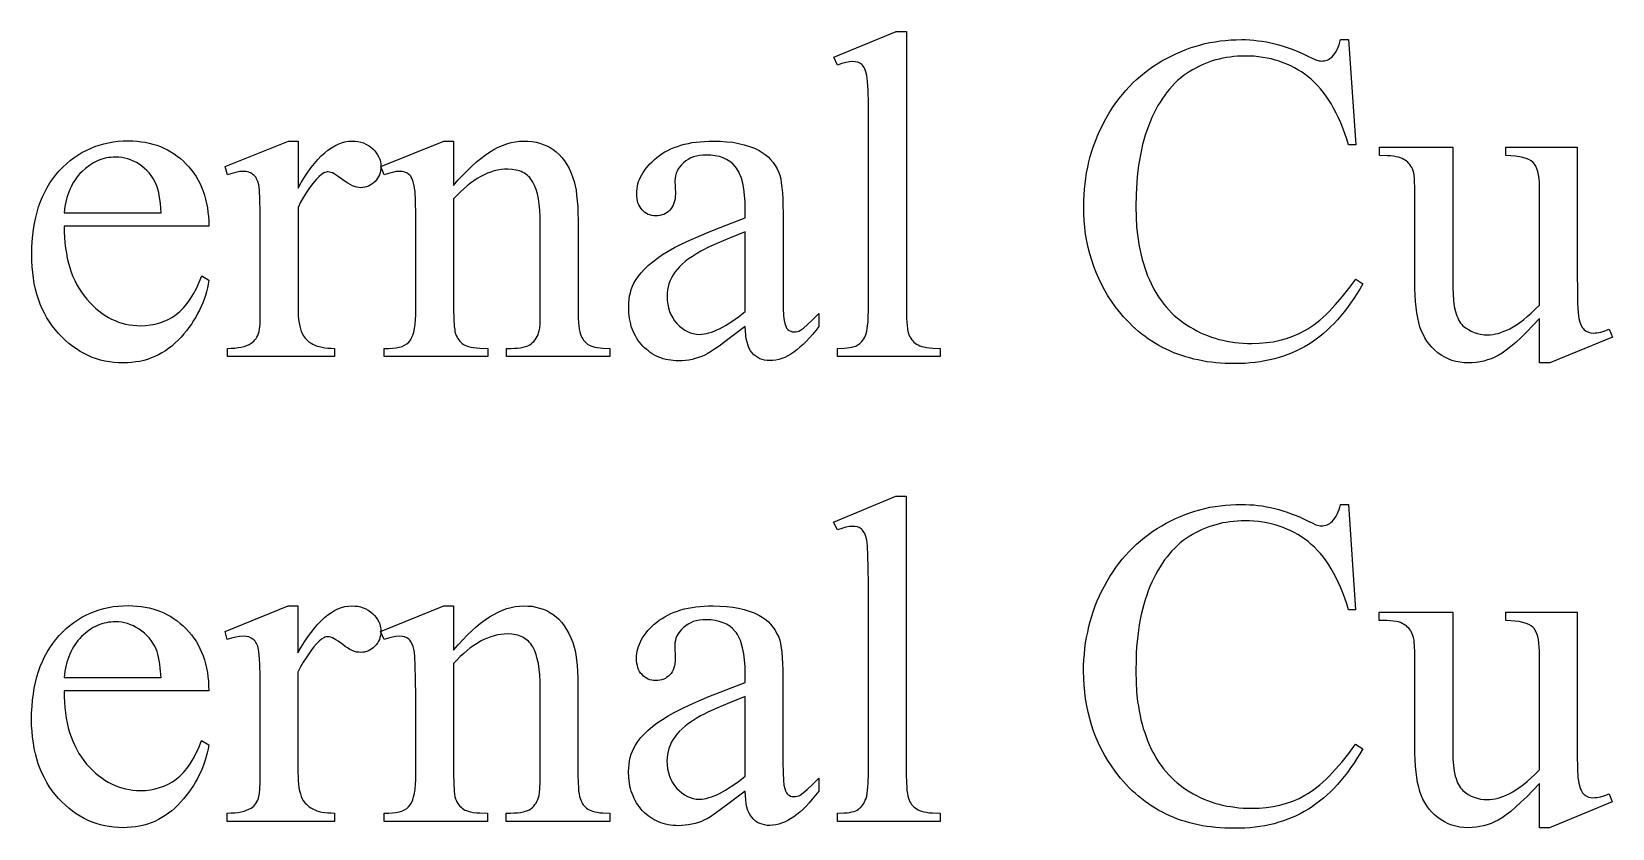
# Model space of a CAD drawing. Extents: x 9 to 960, y -397 to 558.
# Drawn here: x 447.6 to 549.6, y -301.3 to -249.9 of the extents above; entities that cross this region are included whole.
import ezdxf

# ---------------------------------------------------------------- set-up
doc = ezdxf.new("R2010")
doc.units = 0
doc.header["$MEASUREMENT"] = 0
doc.layers.add('EXT', color=1, linetype='CONTINUOUS')
doc.layers.add('INT', color=5, linetype='CONTINUOUS')

msp = doc.modelspace()

# ---------------------------------------------------------------- linework, layer by layer
at = {"layer": 'EXT'}
for points in [[(504.06, -279.85), (504.06, -297.77), (504.07, -298.36), (504.09, -298.61), (504.11, -298.83), (504.14, -299.03), (504.17, -299.2), (504.2, -299.34), (504.25, -299.46), (504.3, -299.56), (504.35, -299.65), (504.41, -299.74), (504.48, -299.82), (504.56, -299.89), (504.64, -299.96), (504.72, -300.03), (504.82, -300.08), (504.92, -300.13), (505.05, -300.18), (505.2, -300.21), (505.37, -300.24), (505.55, -300.27), (505.76, -300.28), (506.25, -300.3), (506.25, -300.83), (499.62, -300.83), (499.62, -300.3), (500.05, -300.28), (500.24, -300.27), (500.41, -300.25), (500.55, -300.22), (500.69, -300.19), (500.8, -300.15), (500.89, -300.1), (500.97, -300.05), (501.05, -299.99), (501.13, -299.93), (501.19, -299.85), (501.26, -299.77), (501.32, -299.68), (501.37, -299.58), (501.42, -299.47), (501.47, -299.35), (501.51, -299.2), (501.54, -299.02), (501.57, -298.83), (501.59, -298.6), (501.6, -298.35), (501.62, -297.77), (501.62, -285.5), (501.61, -284.47), (501.59, -283.66), (501.56, -283.07), (501.54, -282.85), (501.51, -282.69), (501.45, -282.45), (501.38, -282.25), (501.33, -282.17), (501.29, -282.09), (501.24, -282.03), (501.18, -281.98), (501.06, -281.89), (500.92, -281.83), (500.77, -281.8), (500.6, -281.79), (500.39, -281.8), (500.16, -281.85), (499.91, -281.92), (499.62, -282.02), (499.37, -281.51), (503.4, -279.85)], [(532.6, -280.37), (533.06, -287.17), (532.6, -287.17), (532.49, -286.79), (532.36, -286.43), (532.23, -286.08), (532.1, -285.75), (531.96, -285.43), (531.81, -285.12), (531.65, -284.83), (531.49, -284.54), (531.33, -284.28), (531.15, -284.02), (530.98, -283.78), (530.79, -283.55), (530.6, -283.34), (530.4, -283.14), (530.2, -282.95), (529.99, -282.77), (529.78, -282.61), (529.56, -282.46), (529.33, -282.32), (529.1, -282.19), (528.87, -282.07), (528.63, -281.96), (528.38, -281.86), (528.13, -281.77), (527.87, -281.69), (527.61, -281.62), (527.34, -281.56), (527.07, -281.52), (526.79, -281.48), (526.5, -281.45), (526.22, -281.44), (525.92, -281.43), (525.67, -281.44), (525.43, -281.45), (525.19, -281.47), (524.95, -281.5), (524.71, -281.53), (524.48, -281.57), (524.25, -281.63), (524.03, -281.68), (523.8, -281.75), (523.58, -281.83), (523.37, -281.91), (523.15, -282), (522.94, -282.1), (522.73, -282.21), (522.53, -282.32), (522.32, -282.44), (522.12, -282.57), (521.93, -282.71), (521.74, -282.86), (521.56, -283.02), (521.39, -283.19), (521.21, -283.37), (521.05, -283.56), (520.89, -283.75), (520.73, -283.96), (520.58, -284.18), (520.44, -284.4), (520.3, -284.63), (520.16, -284.88), (520.03, -285.13), (519.91, -285.39), (519.79, -285.67), (519.68, -285.95), (519.58, -286.24), (519.48, -286.53), (519.39, -286.84), (519.31, -287.15), (519.23, -287.48), (519.16, -287.81), (519.1, -288.15), (519.05, -288.49), (519, -288.85), (518.96, -289.22), (518.93, -289.59), (518.9, -289.97), (518.89, -290.36), (518.87, -291.17), (518.89, -291.83), (518.93, -292.48), (518.99, -293.1), (519.04, -293.4), (519.09, -293.7), (519.15, -293.99), (519.21, -294.28), (519.28, -294.56), (519.36, -294.83), (519.45, -295.1), (519.54, -295.36), (519.64, -295.62), (519.74, -295.87), (519.85, -296.12), (519.97, -296.36), (520.1, -296.59), (520.23, -296.81), (520.37, -297.03), (520.52, -297.23), (520.67, -297.44), (520.83, -297.63), (521, -297.82), (521.17, -298), (521.35, -298.17), (521.54, -298.34), (521.74, -298.49), (521.94, -298.64), (522.14, -298.79), (522.36, -298.92), (522.58, -299.05), (522.8, -299.17), (523.03, -299.29), (523.26, -299.39), (523.5, -299.48), (523.74, -299.57), (523.98, -299.65), (524.23, -299.72), (524.48, -299.78), (524.74, -299.84), (525, -299.88), (525.26, -299.92), (525.53, -299.95), (525.8, -299.97), (526.07, -299.98), (526.35, -299.99), (526.83, -299.97), (527.29, -299.93), (527.75, -299.87), (528.18, -299.78), (528.6, -299.66), (529.01, -299.52), (529.41, -299.35), (529.79, -299.15), (529.97, -299.04), (530.16, -298.92), (530.36, -298.78), (530.55, -298.63), (530.75, -298.47), (530.94, -298.3), (531.15, -298.11), (531.35, -297.91), (531.76, -297.47), (532.19, -296.98), (532.62, -296.44), (533.06, -295.84), (533.52, -296.14), (533.33, -296.47), (533.13, -296.78), (532.94, -297.09), (532.73, -297.38), (532.53, -297.67), (532.32, -297.94), (532.11, -298.2), (531.89, -298.45), (531.67, -298.69), (531.44, -298.92), (531.21, -299.13), (530.98, -299.34), (530.74, -299.53), (530.5, -299.71), (530.26, -299.89), (530.01, -300.05), (529.75, -300.2), (529.49, -300.34), (529.23, -300.47), (528.96, -300.59), (528.68, -300.7), (528.4, -300.8), (528.11, -300.89), (527.81, -300.98), (527.51, -301.05), (527.21, -301.11), (526.89, -301.16), (526.58, -301.21), (526.25, -301.24), (525.92, -301.27), (525.59, -301.28), (525.24, -301.28), (524.63, -301.27), (524.33, -301.25), (524.04, -301.23), (523.74, -301.19), (523.46, -301.16), (523.18, -301.11), (522.9, -301.05), (522.62, -300.99), (522.36, -300.92), (522.09, -300.85), (521.83, -300.77), (521.57, -300.68), (521.32, -300.58), (521.08, -300.47), (520.83, -300.36), (520.59, -300.24), (520.36, -300.12), (520.13, -299.98), (519.91, -299.84), (519.69, -299.7), (519.47, -299.54), (519.26, -299.38), (519.05, -299.21), (518.85, -299.03), (518.65, -298.85), (518.45, -298.66), (518.26, -298.46), (518.08, -298.26), (517.89, -298.04), (517.72, -297.82), (517.54, -297.6), (517.3, -297.25), (517.07, -296.9), (516.85, -296.53), (516.65, -296.16), (516.47, -295.79), (516.3, -295.4), (516.15, -295.01), (516.02, -294.61), (515.9, -294.2), (515.8, -293.79), (515.71, -293.37), (515.64, -292.93), (515.58, -292.5), (515.54, -292.05), (515.52, -291.6), (515.51, -291.14), (515.51, -290.76), (515.53, -290.4), (515.56, -290.03), (515.59, -289.67), (515.64, -289.31), (515.7, -288.96), (515.77, -288.61), (515.84, -288.26), (515.93, -287.92), (516.03, -287.58), (516.14, -287.25), (516.26, -286.92), (516.39, -286.59), (516.54, -286.27), (516.69, -285.95), (516.85, -285.64), (517.02, -285.33), (517.2, -285.03), (517.39, -284.74), (517.59, -284.45), (517.79, -284.18), (518, -283.91), (518.22, -283.66), (518.45, -283.41), (518.68, -283.17), (518.92, -282.94), (519.17, -282.72), (519.43, -282.51), (519.7, -282.31), (519.97, -282.11), (520.26, -281.93), (520.55, -281.75), (520.84, -281.58), (521.14, -281.43), (521.44, -281.28), (521.75, -281.15), (522.06, -281.02), (522.37, -280.91), (522.69, -280.81), (523.01, -280.72), (523.33, -280.63), (523.66, -280.56), (523.99, -280.51), (524.32, -280.46), (524.66, -280.42), (525, -280.39), (525.34, -280.38), (525.69, -280.37), (525.96, -280.37), (526.23, -280.39), (526.5, -280.41), (526.77, -280.44), (527.04, -280.47), (527.3, -280.52), (527.57, -280.57), (527.84, -280.64), (528.11, -280.71), (528.37, -280.79), (528.64, -280.87), (528.9, -280.97), (529.17, -281.07), (529.43, -281.18), (529.7, -281.3), (529.96, -281.43), (530.25, -281.57), (530.49, -281.68), (530.69, -281.74), (530.78, -281.75), (530.85, -281.76), (530.95, -281.75), (531.04, -281.74), (531.13, -281.72), (531.22, -281.69), (531.31, -281.65), (531.39, -281.6), (531.47, -281.54), (531.54, -281.48), (531.63, -281.37), (531.72, -281.26), (531.8, -281.13), (531.87, -281), (531.93, -280.86), (531.99, -280.7), (532.04, -280.54), (532.09, -280.37)], [(449.71, -292.41), (449.72, -292.78), (449.73, -293.14), (449.76, -293.49), (449.8, -293.83), (449.85, -294.16), (449.91, -294.48), (449.98, -294.79), (450.07, -295.09), (450.17, -295.38), (450.28, -295.66), (450.4, -295.93), (450.53, -296.19), (450.67, -296.44), (450.83, -296.68), (450.99, -296.91), (451.17, -297.13), (451.36, -297.33), (451.55, -297.53), (451.74, -297.71), (451.94, -297.87), (452.14, -298.03), (452.35, -298.17), (452.56, -298.3), (452.78, -298.41), (453, -298.51), (453.22, -298.6), (453.44, -298.67), (453.68, -298.73), (453.91, -298.78), (454.15, -298.81), (454.39, -298.83), (454.64, -298.84), (454.97, -298.83), (455.28, -298.79), (455.59, -298.73), (455.88, -298.65), (456.16, -298.55), (456.43, -298.43), (456.7, -298.28), (456.95, -298.11), (457.07, -298.01), (457.19, -297.91), (457.42, -297.68), (457.64, -297.41), (457.85, -297.12), (458.05, -296.79), (458.24, -296.43), (458.42, -296.03), (458.59, -295.61), (459.05, -295.9), (459.01, -296.15), (458.95, -296.4), (458.89, -296.65), (458.82, -296.89), (458.74, -297.13), (458.65, -297.37), (458.55, -297.6), (458.44, -297.83), (458.33, -298.06), (458.2, -298.29), (458.07, -298.51), (457.92, -298.73), (457.77, -298.95), (457.6, -299.16), (457.43, -299.37), (457.25, -299.58), (457.06, -299.78), (456.87, -299.97), (456.66, -300.15), (456.46, -300.31), (456.24, -300.46), (456.03, -300.59), (455.8, -300.72), (455.57, -300.83), (455.34, -300.92), (455.09, -301.01), (454.85, -301.08), (454.59, -301.14), (454.33, -301.18), (454.07, -301.21), (453.79, -301.23), (453.52, -301.24), (453.22, -301.23), (452.92, -301.21), (452.63, -301.17), (452.34, -301.12), (452.07, -301.06), (451.79, -300.97), (451.52, -300.88), (451.26, -300.77), (451, -300.64), (450.75, -300.5), (450.5, -300.34), (450.26, -300.17), (450.03, -299.99), (449.8, -299.79), (449.57, -299.57), (449.35, -299.35), (449.14, -299.1), (448.94, -298.85), (448.76, -298.59), (448.59, -298.32), (448.44, -298.03), (448.29, -297.74), (448.17, -297.44), (448.05, -297.12), (447.95, -296.8), (447.86, -296.47), (447.79, -296.12), (447.73, -295.77), (447.68, -295.4), (447.65, -295.03), (447.62, -294.64), (447.62, -294.25), (447.62, -293.82), (447.65, -293.41), (447.68, -293), (447.73, -292.61), (447.79, -292.23), (447.87, -291.86), (447.96, -291.51), (448.06, -291.16), (448.18, -290.83), (448.31, -290.51), (448.46, -290.21), (448.62, -289.91), (448.79, -289.62), (448.98, -289.35), (449.18, -289.09), (449.4, -288.84), (449.62, -288.61), (449.85, -288.39), (450.09, -288.18), (450.34, -288), (450.59, -287.82), (450.86, -287.66), (451.12, -287.52), (451.4, -287.39), (451.68, -287.28), (451.97, -287.18), (452.27, -287.09), (452.57, -287.03), (452.88, -286.97), (453.2, -286.93), (453.52, -286.91), (453.86, -286.9), (454.14, -286.91), (454.41, -286.93), (454.68, -286.96), (454.94, -287), (455.2, -287.05), (455.45, -287.11), (455.69, -287.19), (455.93, -287.28), (456.16, -287.38), (456.38, -287.49), (456.6, -287.61), (456.81, -287.75), (457.01, -287.89), (457.21, -288.05), (457.4, -288.22), (457.59, -288.4), (457.77, -288.59), (457.93, -288.79), (458.08, -289), (458.23, -289.21), (458.36, -289.44), (458.48, -289.67), (458.59, -289.9), (458.68, -290.15), (458.77, -290.41), (458.84, -290.67), (458.91, -290.94), (458.96, -291.22), (459, -291.5), (459.03, -291.79), (459.04, -292.1), (459.05, -292.41)], [(464.8, -286.92), (464.8, -289.96), (465.01, -289.59), (465.23, -289.25), (465.44, -288.92), (465.65, -288.63), (465.87, -288.36), (466.09, -288.11), (466.3, -287.88), (466.52, -287.68), (466.74, -287.5), (466.96, -287.35), (467.17, -287.22), (467.39, -287.11), (467.62, -287.03), (467.84, -286.97), (468.06, -286.93), (468.28, -286.92), (468.48, -286.93), (468.67, -286.95), (468.85, -286.99), (469.02, -287.04), (469.19, -287.11), (469.34, -287.2), (469.49, -287.3), (469.62, -287.41), (469.75, -287.54), (469.86, -287.67), (469.95, -287.81), (470.02, -287.95), (470.08, -288.09), (470.12, -288.24), (470.15, -288.4), (470.15, -288.56), (470.15, -288.7), (470.13, -288.83), (470.1, -288.96), (470.06, -289.09), (470.01, -289.21), (469.94, -289.32), (469.86, -289.43), (469.77, -289.53), (469.67, -289.62), (469.57, -289.7), (469.46, -289.77), (469.35, -289.83), (469.23, -289.87), (469.11, -289.9), (468.99, -289.92), (468.86, -289.93), (468.73, -289.92), (468.59, -289.9), (468.45, -289.86), (468.31, -289.8), (468.16, -289.73), (468.01, -289.64), (467.86, -289.54), (467.7, -289.42), (467.4, -289.2), (467.26, -289.11), (467.14, -289.04), (467.03, -288.98), (466.92, -288.94), (466.83, -288.92), (466.75, -288.91), (466.68, -288.91), (466.61, -288.93), (466.54, -288.95), (466.47, -288.98), (466.32, -289.08), (466.17, -289.21), (466.01, -289.37), (465.84, -289.56), (465.67, -289.77), (465.5, -290.01), (465.33, -290.27), (465.15, -290.55), (464.98, -290.86), (464.8, -291.2), (464.8, -297.67), (464.81, -297.94), (464.82, -298.2), (464.84, -298.44), (464.87, -298.66), (464.91, -298.86), (464.96, -299.05), (465.02, -299.22), (465.08, -299.37), (465.13, -299.46), (465.2, -299.56), (465.27, -299.65), (465.35, -299.73), (465.44, -299.81), (465.53, -299.89), (465.64, -299.96), (465.76, -300.03), (465.89, -300.09), (466.03, -300.15), (466.18, -300.19), (466.35, -300.23), (466.54, -300.26), (466.73, -300.28), (466.94, -300.29), (467.16, -300.3), (467.16, -300.83), (460.24, -300.83), (460.24, -300.3), (460.49, -300.29), (460.73, -300.28), (460.94, -300.25), (461.14, -300.22), (461.33, -300.17), (461.49, -300.11), (461.64, -300.05), (461.78, -299.97), (461.87, -299.91), (461.95, -299.84), (462.02, -299.76), (462.09, -299.67), (462.15, -299.57), (462.21, -299.46), (462.25, -299.34), (462.29, -299.22), (462.33, -299.04), (462.35, -298.74), (462.36, -298.32), (462.37, -297.79), (462.37, -292.55), (462.36, -291.49), (462.34, -290.67), (462.31, -290.09), (462.29, -289.89), (462.27, -289.74), (462.21, -289.53), (462.18, -289.44), (462.13, -289.35), (462.09, -289.28), (462.04, -289.21), (461.98, -289.14), (461.92, -289.09), (461.85, -289.04), (461.78, -289), (461.63, -288.93), (461.46, -288.89), (461.28, -288.88), (461.04, -288.89), (460.79, -288.94), (460.52, -289.01), (460.24, -289.1), (460.1, -288.57), (464.18, -286.92)], [(474.85, -289.78), (475.14, -289.43), (475.44, -289.11), (475.73, -288.81), (476.02, -288.53), (476.31, -288.27), (476.59, -288.04), (476.88, -287.82), (477.16, -287.63), (477.45, -287.47), (477.73, -287.32), (478.01, -287.2), (478.28, -287.1), (478.56, -287.02), (478.83, -286.96), (479.1, -286.93), (479.37, -286.92), (479.64, -286.93), (479.91, -286.95), (480.16, -287), (480.4, -287.06), (480.63, -287.14), (480.86, -287.23), (481.07, -287.34), (481.28, -287.47), (481.47, -287.62), (481.65, -287.79), (481.83, -287.99), (481.99, -288.2), (482.14, -288.44), (482.29, -288.7), (482.42, -288.99), (482.54, -289.29), (482.62, -289.53), (482.69, -289.8), (482.74, -290.09), (482.79, -290.41), (482.82, -290.77), (482.85, -291.15), (482.86, -291.57), (482.87, -292.01), (482.87, -297.77), (482.88, -298.36), (482.9, -298.62), (482.92, -298.85), (482.95, -299.06), (482.98, -299.23), (483.03, -299.39), (483.08, -299.51), (483.12, -299.6), (483.17, -299.69), (483.22, -299.77), (483.29, -299.84), (483.36, -299.91), (483.43, -299.98), (483.51, -300.04), (483.6, -300.09), (483.7, -300.14), (483.82, -300.18), (483.96, -300.22), (484.11, -300.24), (484.29, -300.27), (484.49, -300.28), (484.93, -300.3), (484.93, -300.83), (478.25, -300.83), (478.25, -300.3), (478.53, -300.3), (478.76, -300.29), (478.97, -300.28), (479.16, -300.26), (479.33, -300.22), (479.49, -300.18), (479.63, -300.13), (479.75, -300.08), (479.85, -300.01), (479.94, -299.93), (480.03, -299.85), (480.1, -299.75), (480.17, -299.65), (480.23, -299.54), (480.29, -299.42), (480.34, -299.3), (480.38, -299.16), (480.4, -298.99), (480.42, -298.7), (480.43, -298.3), (480.44, -297.77), (480.44, -292.24), (480.43, -291.8), (480.41, -291.38), (480.37, -291), (480.32, -290.65), (480.25, -290.33), (480.17, -290.05), (480.07, -289.79), (479.96, -289.57), (479.89, -289.47), (479.83, -289.37), (479.75, -289.28), (479.68, -289.2), (479.59, -289.13), (479.5, -289.06), (479.41, -289), (479.31, -288.94), (479.21, -288.89), (479.1, -288.85), (478.99, -288.81), (478.87, -288.79), (478.61, -288.75), (478.34, -288.73), (478.12, -288.74), (477.9, -288.76), (477.68, -288.8), (477.46, -288.85), (477.25, -288.92), (477.03, -289), (476.81, -289.1), (476.59, -289.21), (476.37, -289.34), (476.15, -289.48), (475.93, -289.64), (475.72, -289.81), (475.5, -290), (475.28, -290.2), (475.06, -290.42), (474.85, -290.65), (474.85, -297.77), (474.86, -298.39), (474.89, -298.88), (474.91, -299.08), (474.94, -299.24), (474.97, -299.37), (475.01, -299.47), (475.06, -299.57), (475.12, -299.67), (475.18, -299.76), (475.25, -299.84), (475.33, -299.92), (475.4, -299.98), (475.49, -300.04), (475.58, -300.1), (475.68, -300.14), (475.8, -300.18), (475.95, -300.22), (476.12, -300.25), (476.32, -300.27), (476.54, -300.28), (477.04, -300.3), (477.04, -300.83), (470.36, -300.83), (470.36, -300.3), (470.66, -300.3), (470.9, -300.29), (471.13, -300.26), (471.34, -300.22), (471.52, -300.17), (471.68, -300.09), (471.83, -300), (471.95, -299.9), (472.05, -299.77), (472.13, -299.63), (472.21, -299.45), (472.27, -299.25), (472.32, -299.01), (472.36, -298.75), (472.39, -298.45), (472.41, -298.13), (472.41, -297.77), (472.41, -292.76), (472.4, -291.66), (472.38, -290.8), (472.35, -290.18), (472.33, -289.96), (472.3, -289.8), (472.24, -289.55), (472.16, -289.35), (472.12, -289.26), (472.07, -289.19), (472.02, -289.13), (471.96, -289.07), (471.9, -289.03), (471.84, -288.99), (471.69, -288.93), (471.53, -288.89), (471.35, -288.88), (471.13, -288.89), (470.9, -288.94), (470.64, -289.01), (470.36, -289.1), (470.14, -288.57), (474.21, -286.92), (474.85, -286.92)], [(493.67, -298.88), (492.72, -299.6), (491.97, -300.15), (491.67, -300.36), (491.42, -300.53), (491.21, -300.66), (491.05, -300.74), (490.85, -300.83), (490.65, -300.9), (490.44, -300.96), (490.23, -301.02), (490.02, -301.06), (489.8, -301.08), (489.58, -301.1), (489.36, -301.11), (489.19, -301.1), (489.02, -301.09), (488.85, -301.07), (488.69, -301.05), (488.53, -301.01), (488.38, -300.97), (488.23, -300.92), (488.08, -300.87), (487.94, -300.8), (487.8, -300.73), (487.67, -300.65), (487.53, -300.57), (487.41, -300.47), (487.28, -300.37), (487.17, -300.27), (487.05, -300.15), (486.94, -300.03), (486.84, -299.9), (486.74, -299.77), (486.65, -299.63), (486.57, -299.49), (486.5, -299.35), (486.43, -299.19), (486.37, -299.04), (486.32, -298.88), (486.27, -298.71), (486.23, -298.55), (486.2, -298.37), (486.17, -298.19), (486.16, -298.01), (486.14, -297.63), (486.15, -297.38), (486.17, -297.15), (486.21, -296.92), (486.25, -296.71), (486.32, -296.5), (486.39, -296.29), (486.48, -296.1), (486.59, -295.92), (486.75, -295.67), (486.94, -295.42), (487.16, -295.18), (487.41, -294.94), (487.69, -294.71), (487.99, -294.48), (488.33, -294.25), (488.69, -294.03), (489.09, -293.8), (489.56, -293.56), (490.09, -293.31), (490.68, -293.05), (491.33, -292.77), (492.05, -292.49), (492.83, -292.19), (493.67, -291.87), (493.67, -291.34), (493.66, -290.86), (493.63, -290.41), (493.57, -290.01), (493.5, -289.64), (493.41, -289.31), (493.36, -289.16), (493.3, -289.03), (493.24, -288.9), (493.17, -288.78), (493.1, -288.67), (493.02, -288.57), (492.85, -288.39), (492.67, -288.24), (492.46, -288.11), (492.24, -288.01), (491.99, -287.92), (491.73, -287.87), (491.45, -287.83), (491.16, -287.82), (490.93, -287.83), (490.72, -287.85), (490.51, -287.89), (490.32, -287.94), (490.15, -288.01), (489.98, -288.1), (489.83, -288.2), (489.68, -288.32), (489.55, -288.45), (489.44, -288.58), (489.34, -288.72), (489.26, -288.86), (489.2, -289), (489.16, -289.16), (489.13, -289.31), (489.12, -289.47), (489.15, -290.33), (489.15, -290.49), (489.13, -290.65), (489.1, -290.79), (489.07, -290.93), (489.02, -291.05), (488.96, -291.17), (488.89, -291.28), (488.81, -291.37), (488.72, -291.46), (488.62, -291.53), (488.52, -291.6), (488.41, -291.65), (488.29, -291.69), (488.17, -291.72), (488.04, -291.74), (487.9, -291.74), (487.76, -291.74), (487.64, -291.72), (487.52, -291.69), (487.4, -291.65), (487.29, -291.59), (487.19, -291.53), (487.1, -291.45), (487.01, -291.36), (486.92, -291.26), (486.85, -291.15), (486.79, -291.03), (486.75, -290.91), (486.71, -290.77), (486.68, -290.63), (486.66, -290.47), (486.66, -290.31), (486.66, -290.15), (486.68, -290), (486.7, -289.84), (486.74, -289.69), (486.79, -289.54), (486.84, -289.39), (486.91, -289.24), (486.98, -289.09), (487.07, -288.95), (487.17, -288.81), (487.27, -288.66), (487.39, -288.52), (487.52, -288.39), (487.65, -288.25), (487.8, -288.11), (487.96, -287.98), (488.12, -287.85), (488.3, -287.73), (488.48, -287.62), (488.67, -287.52), (488.87, -287.42), (489.08, -287.33), (489.29, -287.26), (489.52, -287.18), (489.75, -287.12), (489.99, -287.07), (490.24, -287.02), (490.49, -286.99), (490.76, -286.96), (491.03, -286.94), (491.31, -286.92), (491.6, -286.92), (492.04, -286.93), (492.46, -286.96), (492.86, -287), (493.24, -287.07), (493.6, -287.16), (493.93, -287.26), (494.25, -287.38), (494.55, -287.52), (494.76, -287.65), (494.96, -287.78), (495.14, -287.94), (495.31, -288.11), (495.46, -288.3), (495.6, -288.5), (495.72, -288.72), (495.83, -288.95), (495.9, -289.13), (495.95, -289.35), (496, -289.62), (496.03, -289.92), (496.06, -290.27), (496.08, -290.65), (496.09, -291.08), (496.1, -291.55), (496.1, -296.14), (496.1, -297.01), (496.12, -297.7), (496.14, -298.19), (496.17, -298.5), (496.22, -298.7), (496.27, -298.87), (496.34, -299), (496.38, -299.05), (496.42, -299.09), (496.5, -299.15), (496.6, -299.2), (496.7, -299.23), (496.81, -299.23), (496.92, -299.23), (497.03, -299.21), (497.13, -299.18), (497.22, -299.13), (497.41, -298.99), (497.67, -298.77), (498.01, -298.45), (498.41, -298.05), (498.41, -298.88), (498.21, -299.15), (498, -299.4), (497.8, -299.63), (497.6, -299.85), (497.4, -300.05), (497.2, -300.23), (497, -300.39), (496.8, -300.54), (496.6, -300.67), (496.41, -300.78), (496.21, -300.88), (496.02, -300.95), (495.83, -301.02), (495.64, -301.06), (495.45, -301.08), (495.26, -301.09), (495.08, -301.09), (494.92, -301.06), (494.76, -301.02), (494.61, -300.97), (494.47, -300.9), (494.34, -300.81), (494.22, -300.71), (494.11, -300.59), (494.01, -300.46), (493.92, -300.3), (493.84, -300.12), (493.78, -299.91), (493.73, -299.69), (493.7, -299.44), (493.68, -299.17)], [(547.35, -287.32), (547.35, -295.5), (547.36, -296.56), (547.38, -297.39), (547.41, -298), (547.44, -298.21), (547.46, -298.37), (547.53, -298.61), (547.56, -298.72), (547.61, -298.82), (547.65, -298.9), (547.7, -298.98), (547.76, -299.05), (547.82, -299.1), (547.94, -299.19), (548.08, -299.26), (548.23, -299.3), (548.38, -299.31), (548.5, -299.3), (548.62, -299.29), (548.87, -299.25), (549.14, -299.17), (549.42, -299.06), (549.62, -299.57), (545.58, -301.24), (544.92, -301.24), (544.92, -298.38), (544.5, -298.83), (544.1, -299.24), (543.73, -299.6), (543.38, -299.92), (543.07, -300.19), (542.77, -300.42), (542.51, -300.61), (542.26, -300.75), (542.03, -300.87), (541.8, -300.97), (541.56, -301.05), (541.32, -301.12), (541.08, -301.17), (540.83, -301.21), (540.58, -301.23), (540.33, -301.24), (540.05, -301.23), (539.78, -301.2), (539.52, -301.15), (539.27, -301.08), (539.03, -300.98), (538.8, -300.87), (538.58, -300.74), (538.36, -300.58), (538.16, -300.41), (537.98, -300.23), (537.81, -300.04), (537.66, -299.83), (537.52, -299.62), (537.4, -299.39), (537.29, -299.15), (537.21, -298.9), (537.13, -298.62), (537.06, -298.33), (537.01, -298), (536.96, -297.65), (536.93, -297.27), (536.9, -296.87), (536.89, -296.43), (536.88, -295.98), (536.88, -289.94), (536.87, -289.5), (536.85, -289.31), (536.83, -289.13), (536.8, -288.97), (536.76, -288.84), (536.72, -288.72), (536.67, -288.62), (536.62, -288.53), (536.56, -288.44), (536.49, -288.36), (536.42, -288.29), (536.34, -288.22), (536.25, -288.16), (536.16, -288.1), (536.06, -288.05), (535.95, -288), (535.82, -287.96), (535.67, -287.93), (535.49, -287.9), (535.3, -287.88), (535.08, -287.87), (534.59, -287.86), (534.59, -287.32), (539.33, -287.32), (539.33, -296.36), (539.34, -296.81), (539.37, -297.22), (539.42, -297.59), (539.49, -297.92), (539.54, -298.07), (539.59, -298.21), (539.64, -298.34), (539.7, -298.46), (539.76, -298.57), (539.83, -298.67), (539.91, -298.76), (539.99, -298.84), (540.15, -298.97), (540.33, -299.09), (540.52, -299.2), (540.71, -299.28), (540.91, -299.34), (541.12, -299.39), (541.34, -299.42), (541.57, -299.43), (541.73, -299.42), (541.9, -299.4), (542.07, -299.37), (542.25, -299.33), (542.43, -299.27), (542.62, -299.2), (542.81, -299.12), (543.01, -299.03), (543.21, -298.92), (543.43, -298.78), (543.65, -298.63), (543.89, -298.45), (544.13, -298.25), (544.38, -298.02), (544.65, -297.78), (544.92, -297.51), (544.92, -289.85), (544.91, -289.58), (544.89, -289.33), (544.86, -289.1), (544.81, -288.89), (544.75, -288.71), (544.68, -288.55), (544.6, -288.41), (544.5, -288.3), (544.38, -288.2), (544.23, -288.12), (544.06, -288.05), (543.85, -287.99), (543.62, -287.94), (543.36, -287.9), (543.07, -287.88), (542.75, -287.86), (542.75, -287.32)], [(449.71, -291.55), (455.97, -291.55), (455.92, -290.95), (455.89, -290.68), (455.85, -290.44), (455.81, -290.23), (455.76, -290.03), (455.71, -289.87), (455.66, -289.72), (455.56, -289.52), (455.45, -289.33), (455.33, -289.15), (455.2, -288.98), (455.05, -288.83), (454.9, -288.68), (454.73, -288.55), (454.56, -288.42), (454.37, -288.31), (454.19, -288.22), (454, -288.14), (453.81, -288.07), (453.62, -288.02), (453.43, -287.98), (453.23, -287.96), (453.03, -287.95), (452.88, -287.96), (452.73, -287.97), (452.58, -287.98), (452.44, -288.01), (452.29, -288.04), (452.15, -288.09), (452.01, -288.13), (451.87, -288.19), (451.74, -288.25), (451.6, -288.32), (451.34, -288.49), (451.09, -288.68), (450.84, -288.9), (450.72, -289.02), (450.61, -289.15), (450.51, -289.29), (450.41, -289.43), (450.32, -289.57), (450.23, -289.72), (450.15, -289.88), (450.08, -290.04), (450.01, -290.21), (449.95, -290.38), (449.89, -290.56), (449.84, -290.75), (449.77, -291.14)], [(493.67, -297.92), (493.67, -292.77), (492.65, -293.18), (491.83, -293.53), (491.21, -293.81), (490.98, -293.93), (490.79, -294.03), (490.51, -294.19), (490.25, -294.36), (490.01, -294.52), (489.79, -294.69), (489.59, -294.86), (489.41, -295.03), (489.26, -295.21), (489.12, -295.39), (489, -295.56), (488.9, -295.75), (488.82, -295.93), (488.75, -296.13), (488.69, -296.32), (488.65, -296.52), (488.63, -296.73), (488.62, -296.93), (488.63, -297.19), (488.66, -297.44), (488.71, -297.68), (488.78, -297.91), (488.87, -298.12), (488.98, -298.32), (489.11, -298.52), (489.26, -298.7), (489.42, -298.86), (489.58, -299), (489.76, -299.12), (489.94, -299.22), (490.12, -299.3), (490.31, -299.35), (490.51, -299.39), (490.72, -299.4), (490.86, -299.39), (491.01, -299.37), (491.16, -299.35), (491.32, -299.3), (491.49, -299.25), (491.66, -299.19), (491.83, -299.11), (492.01, -299.03), (492.39, -298.82), (492.79, -298.57), (493.22, -298.27)]]:
    msp.add_lwpolyline(points, close=True, dxfattribs=at)
at = {"layer": 'INT'}
for points in [[(504.07, -249.85), (504.07, -267.77), (504.08, -268.36), (504.1, -268.61), (504.12, -268.83), (504.14, -269.03), (504.17, -269.2), (504.21, -269.34), (504.26, -269.46), (504.3, -269.56), (504.36, -269.65), (504.42, -269.74), (504.49, -269.82), (504.56, -269.89), (504.64, -269.96), (504.73, -270.03), (504.82, -270.08), (504.93, -270.13), (505.06, -270.18), (505.2, -270.21), (505.37, -270.24), (505.56, -270.27), (505.77, -270.28), (506.25, -270.3), (506.25, -270.83), (499.63, -270.83), (499.63, -270.3), (500.06, -270.28), (500.25, -270.27), (500.41, -270.25), (500.56, -270.22), (500.69, -270.19), (500.81, -270.15), (500.9, -270.1), (500.98, -270.05), (501.06, -269.99), (501.13, -269.93), (501.2, -269.85), (501.27, -269.77), (501.33, -269.68), (501.38, -269.58), (501.43, -269.47), (501.48, -269.35), (501.51, -269.2), (501.55, -269.02), (501.57, -268.83), (501.6, -268.6), (501.61, -268.35), (501.62, -267.77), (501.62, -255.5), (501.62, -254.47), (501.6, -253.66), (501.56, -253.07), (501.54, -252.85), (501.52, -252.69), (501.46, -252.45), (501.38, -252.25), (501.34, -252.17), (501.29, -252.09), (501.24, -252.03), (501.19, -251.98), (501.07, -251.89), (500.93, -251.83), (500.77, -251.8), (500.6, -251.79), (500.4, -251.8), (500.17, -251.85), (499.91, -251.92), (499.63, -252.02), (499.38, -251.51), (503.41, -249.85)], [(532.61, -250.37), (533.07, -257.17), (532.61, -257.17), (532.49, -256.79), (532.37, -256.43), (532.24, -256.08), (532.1, -255.75), (531.96, -255.43), (531.81, -255.12), (531.66, -254.83), (531.5, -254.54), (531.33, -254.28), (531.16, -254.02), (530.98, -253.78), (530.8, -253.55), (530.61, -253.34), (530.41, -253.14), (530.21, -252.95), (530, -252.77), (529.79, -252.61), (529.57, -252.46), (529.34, -252.32), (529.11, -252.19), (528.87, -252.07), (528.63, -251.96), (528.39, -251.86), (528.13, -251.77), (527.88, -251.69), (527.61, -251.62), (527.35, -251.56), (527.07, -251.52), (526.8, -251.48), (526.51, -251.45), (526.22, -251.44), (525.93, -251.43), (525.68, -251.44), (525.44, -251.45), (525.2, -251.47), (524.96, -251.5), (524.72, -251.53), (524.49, -251.57), (524.26, -251.63), (524.03, -251.68), (523.81, -251.75), (523.59, -251.83), (523.37, -251.91), (523.16, -252), (522.95, -252.1), (522.74, -252.21), (522.53, -252.32), (522.33, -252.44), (522.13, -252.57), (521.94, -252.71), (521.75, -252.86), (521.57, -253.02), (521.39, -253.19), (521.22, -253.37), (521.05, -253.56), (520.89, -253.75), (520.74, -253.96), (520.59, -254.18), (520.44, -254.4), (520.3, -254.63), (520.17, -254.88), (520.04, -255.13), (519.92, -255.39), (519.8, -255.67), (519.69, -255.95), (519.58, -256.24), (519.49, -256.53), (519.4, -256.84), (519.31, -257.15), (519.24, -257.48), (519.17, -257.81), (519.11, -258.15), (519.06, -258.49), (519.01, -258.85), (518.97, -259.22), (518.94, -259.59), (518.91, -259.97), (518.89, -260.36), (518.88, -261.17), (518.89, -261.83), (518.93, -262.48), (519, -263.1), (519.05, -263.4), (519.1, -263.7), (519.15, -263.99), (519.22, -264.28), (519.29, -264.56), (519.37, -264.83), (519.45, -265.1), (519.55, -265.36), (519.64, -265.62), (519.75, -265.87), (519.86, -266.12), (519.98, -266.36), (520.11, -266.59), (520.24, -266.81), (520.38, -267.03), (520.53, -267.23), (520.68, -267.44), (520.84, -267.63), (521.01, -267.82), (521.18, -268), (521.36, -268.17), (521.55, -268.34), (521.74, -268.49), (521.94, -268.64), (522.15, -268.79), (522.37, -268.92), (522.59, -269.05), (522.81, -269.17), (523.04, -269.29), (523.27, -269.39), (523.51, -269.48), (523.75, -269.57), (523.99, -269.65), (524.24, -269.72), (524.49, -269.78), (524.74, -269.84), (525, -269.88), (525.27, -269.92), (525.53, -269.95), (525.8, -269.97), (526.08, -269.98), (526.36, -269.99), (526.84, -269.97), (527.3, -269.93), (527.75, -269.87), (528.19, -269.78), (528.61, -269.66), (529.02, -269.52), (529.41, -269.35), (529.79, -269.15), (529.98, -269.04), (530.17, -268.92), (530.36, -268.78), (530.56, -268.63), (530.75, -268.47), (530.95, -268.3), (531.15, -268.11), (531.36, -267.91), (531.77, -267.47), (532.19, -266.98), (532.63, -266.44), (533.07, -265.84), (533.53, -266.14), (533.34, -266.47), (533.14, -266.78), (532.94, -267.09), (532.74, -267.38), (532.54, -267.67), (532.33, -267.94), (532.11, -268.2), (531.9, -268.45), (531.67, -268.69), (531.45, -268.92), (531.22, -269.13), (530.99, -269.34), (530.75, -269.53), (530.51, -269.71), (530.26, -269.89), (530.01, -270.05), (529.76, -270.2), (529.5, -270.34), (529.24, -270.47), (528.96, -270.59), (528.69, -270.7), (528.4, -270.8), (528.12, -270.89), (527.82, -270.98), (527.52, -271.05), (527.21, -271.11), (526.9, -271.16), (526.58, -271.21), (526.26, -271.24), (525.93, -271.27), (525.59, -271.28), (525.25, -271.28), (524.64, -271.27), (524.34, -271.25), (524.04, -271.23), (523.75, -271.19), (523.47, -271.16), (523.18, -271.11), (522.91, -271.05), (522.63, -270.99), (522.36, -270.92), (522.1, -270.85), (521.84, -270.77), (521.58, -270.68), (521.33, -270.58), (521.08, -270.47), (520.84, -270.36), (520.6, -270.24), (520.37, -270.12), (520.14, -269.98), (519.91, -269.84), (519.69, -269.7), (519.48, -269.54), (519.26, -269.38), (519.06, -269.21), (518.85, -269.03), (518.65, -268.85), (518.46, -268.66), (518.27, -268.46), (518.08, -268.26), (517.9, -268.04), (517.72, -267.82), (517.55, -267.6), (517.31, -267.25), (517.07, -266.9), (516.86, -266.53), (516.66, -266.16), (516.48, -265.79), (516.31, -265.4), (516.16, -265.01), (516.03, -264.61), (515.91, -264.2), (515.8, -263.79), (515.71, -263.37), (515.64, -262.93), (515.59, -262.5), (515.55, -262.05), (515.52, -261.6), (515.52, -261.14), (515.52, -260.76), (515.54, -260.4), (515.56, -260.03), (515.6, -259.67), (515.65, -259.31), (515.7, -258.96), (515.77, -258.61), (515.85, -258.26), (515.94, -257.92), (516.04, -257.58), (516.15, -257.25), (516.27, -256.92), (516.4, -256.59), (516.54, -256.27), (516.7, -255.95), (516.86, -255.64), (517.03, -255.33), (517.21, -255.03), (517.4, -254.74), (517.59, -254.45), (517.8, -254.18), (518.01, -253.91), (518.23, -253.66), (518.45, -253.41), (518.69, -253.17), (518.93, -252.94), (519.18, -252.72), (519.44, -252.51), (519.71, -252.31), (519.98, -252.11), (520.26, -251.93), (520.55, -251.75), (520.85, -251.58), (521.15, -251.43), (521.45, -251.28), (521.76, -251.15), (522.07, -251.02), (522.38, -250.91), (522.69, -250.81), (523.01, -250.72), (523.34, -250.63), (523.66, -250.56), (523.99, -250.51), (524.33, -250.46), (524.66, -250.42), (525, -250.39), (525.35, -250.38), (525.69, -250.37), (525.96, -250.37), (526.23, -250.39), (526.5, -250.41), (526.77, -250.44), (527.04, -250.47), (527.31, -250.52), (527.58, -250.57), (527.85, -250.64), (528.11, -250.71), (528.38, -250.79), (528.65, -250.87), (528.91, -250.97), (529.18, -251.07), (529.44, -251.18), (529.71, -251.3), (529.97, -251.43), (530.26, -251.57), (530.5, -251.68), (530.7, -251.74), (530.78, -251.75), (530.86, -251.76), (530.95, -251.75), (531.05, -251.74), (531.14, -251.72), (531.23, -251.69), (531.31, -251.65), (531.39, -251.6), (531.47, -251.54), (531.55, -251.48), (531.64, -251.37), (531.73, -251.26), (531.81, -251.13), (531.88, -251), (531.94, -250.86), (532, -250.7), (532.05, -250.54), (532.09, -250.37)], [(449.72, -262.41), (449.72, -262.78), (449.74, -263.14), (449.77, -263.49), (449.81, -263.83), (449.86, -264.16), (449.92, -264.48), (449.99, -264.79), (450.08, -265.09), (450.17, -265.38), (450.28, -265.66), (450.4, -265.93), (450.54, -266.19), (450.68, -266.44), (450.83, -266.68), (451, -266.91), (451.18, -267.13), (451.37, -267.33), (451.56, -267.53), (451.75, -267.71), (451.95, -267.87), (452.15, -268.03), (452.36, -268.17), (452.57, -268.3), (452.78, -268.41), (453, -268.51), (453.23, -268.6), (453.45, -268.67), (453.68, -268.73), (453.92, -268.78), (454.16, -268.81), (454.4, -268.83), (454.65, -268.84), (454.97, -268.83), (455.29, -268.79), (455.59, -268.73), (455.89, -268.65), (456.17, -268.55), (456.44, -268.43), (456.7, -268.28), (456.95, -268.11), (457.08, -268.01), (457.19, -267.91), (457.42, -267.68), (457.65, -267.41), (457.86, -267.12), (458.06, -266.79), (458.25, -266.43), (458.43, -266.03), (458.6, -265.61), (459.06, -265.9), (459.01, -266.15), (458.96, -266.4), (458.9, -266.65), (458.83, -266.89), (458.75, -267.13), (458.66, -267.37), (458.56, -267.6), (458.45, -267.83), (458.33, -268.06), (458.21, -268.29), (458.07, -268.51), (457.93, -268.73), (457.77, -268.95), (457.61, -269.16), (457.44, -269.37), (457.26, -269.58), (457.07, -269.78), (456.87, -269.97), (456.67, -270.15), (456.46, -270.31), (456.25, -270.46), (456.03, -270.59), (455.81, -270.72), (455.58, -270.83), (455.34, -270.92), (455.1, -271.01), (454.85, -271.08), (454.6, -271.14), (454.34, -271.18), (454.07, -271.21), (453.8, -271.23), (453.53, -271.24), (453.22, -271.23), (452.93, -271.21), (452.64, -271.17), (452.35, -271.12), (452.07, -271.06), (451.8, -270.97), (451.53, -270.88), (451.27, -270.77), (451.01, -270.64), (450.76, -270.5), (450.51, -270.34), (450.27, -270.17), (450.03, -269.99), (449.8, -269.79), (449.58, -269.57), (449.36, -269.35), (449.15, -269.1), (448.95, -268.85), (448.77, -268.59), (448.6, -268.32), (448.44, -268.03), (448.3, -267.74), (448.17, -267.44), (448.06, -267.12), (447.96, -266.8), (447.87, -266.47), (447.79, -266.12), (447.73, -265.77), (447.69, -265.4), (447.65, -265.03), (447.63, -264.64), (447.63, -264.25), (447.63, -263.82), (447.65, -263.41), (447.69, -263), (447.74, -262.61), (447.8, -262.23), (447.88, -261.86), (447.97, -261.51), (448.07, -261.16), (448.19, -260.83), (448.32, -260.51), (448.47, -260.21), (448.63, -259.91), (448.8, -259.62), (448.99, -259.35), (449.19, -259.09), (449.4, -258.84), (449.63, -258.61), (449.86, -258.39), (450.1, -258.18), (450.35, -258), (450.6, -257.82), (450.86, -257.66), (451.13, -257.52), (451.41, -257.39), (451.69, -257.28), (451.98, -257.18), (452.28, -257.09), (452.58, -257.03), (452.89, -256.97), (453.21, -256.93), (453.53, -256.91), (453.86, -256.9), (454.15, -256.91), (454.42, -256.93), (454.69, -256.96), (454.95, -257), (455.2, -257.05), (455.45, -257.11), (455.7, -257.19), (455.93, -257.28), (456.16, -257.38), (456.39, -257.49), (456.6, -257.61), (456.82, -257.75), (457.02, -257.89), (457.22, -258.05), (457.41, -258.22), (457.6, -258.4), (457.77, -258.59), (457.94, -258.79), (458.09, -259), (458.23, -259.21), (458.37, -259.44), (458.49, -259.67), (458.59, -259.9), (458.69, -260.15), (458.78, -260.41), (458.85, -260.67), (458.91, -260.94), (458.96, -261.22), (459, -261.5), (459.03, -261.79), (459.05, -262.1), (459.06, -262.41)], [(464.81, -256.92), (464.81, -259.96), (465.02, -259.59), (465.23, -259.25), (465.45, -258.92), (465.66, -258.63), (465.88, -258.36), (466.09, -258.11), (466.31, -257.88), (466.53, -257.68), (466.74, -257.5), (466.96, -257.35), (467.18, -257.22), (467.4, -257.11), (467.62, -257.03), (467.84, -256.97), (468.07, -256.93), (468.29, -256.92), (468.49, -256.93), (468.68, -256.95), (468.86, -256.99), (469.03, -257.04), (469.19, -257.11), (469.35, -257.2), (469.49, -257.3), (469.63, -257.41), (469.76, -257.54), (469.86, -257.67), (469.95, -257.81), (470.03, -257.95), (470.09, -258.09), (470.13, -258.24), (470.15, -258.4), (470.16, -258.56), (470.16, -258.7), (470.14, -258.83), (470.11, -258.96), (470.07, -259.09), (470.01, -259.21), (469.95, -259.32), (469.87, -259.43), (469.78, -259.53), (469.68, -259.62), (469.58, -259.7), (469.47, -259.77), (469.36, -259.83), (469.24, -259.87), (469.12, -259.9), (468.99, -259.92), (468.86, -259.93), (468.73, -259.92), (468.6, -259.9), (468.46, -259.86), (468.32, -259.8), (468.17, -259.73), (468.02, -259.64), (467.86, -259.54), (467.71, -259.42), (467.41, -259.2), (467.27, -259.11), (467.15, -259.04), (467.03, -258.98), (466.93, -258.94), (466.84, -258.92), (466.76, -258.91), (466.69, -258.91), (466.62, -258.93), (466.55, -258.95), (466.48, -258.98), (466.33, -259.08), (466.18, -259.21), (466.01, -259.37), (465.85, -259.56), (465.68, -259.77), (465.51, -260.01), (465.33, -260.27), (465.16, -260.55), (464.98, -260.86), (464.81, -261.2), (464.81, -267.67), (464.81, -267.94), (464.83, -268.2), (464.85, -268.44), (464.88, -268.66), (464.92, -268.86), (464.97, -269.05), (465.02, -269.22), (465.09, -269.37), (465.14, -269.46), (465.2, -269.56), (465.27, -269.65), (465.35, -269.73), (465.44, -269.81), (465.54, -269.89), (465.65, -269.96), (465.77, -270.03), (465.9, -270.09), (466.04, -270.15), (466.19, -270.19), (466.36, -270.23), (466.54, -270.26), (466.74, -270.28), (466.95, -270.29), (467.17, -270.3), (467.17, -270.83), (460.25, -270.83), (460.25, -270.3), (460.5, -270.29), (460.73, -270.28), (460.95, -270.25), (461.15, -270.22), (461.33, -270.17), (461.5, -270.11), (461.65, -270.05), (461.78, -269.97), (461.87, -269.91), (461.96, -269.84), (462.03, -269.76), (462.1, -269.67), (462.16, -269.57), (462.21, -269.46), (462.26, -269.34), (462.3, -269.22), (462.33, -269.04), (462.36, -268.74), (462.37, -268.32), (462.37, -267.79), (462.37, -262.55), (462.37, -261.49), (462.35, -260.67), (462.32, -260.09), (462.3, -259.89), (462.28, -259.74), (462.22, -259.53), (462.18, -259.44), (462.14, -259.35), (462.1, -259.28), (462.04, -259.21), (461.99, -259.14), (461.92, -259.09), (461.86, -259.04), (461.79, -259), (461.64, -258.93), (461.47, -258.89), (461.28, -258.88), (461.05, -258.89), (460.8, -258.94), (460.53, -259.01), (460.25, -259.1), (460.1, -258.57), (464.19, -256.92)], [(474.85, -259.78), (475.15, -259.43), (475.44, -259.11), (475.74, -258.81), (476.03, -258.53), (476.32, -258.27), (476.6, -258.04), (476.89, -257.82), (477.17, -257.63), (477.45, -257.47), (477.73, -257.32), (478.01, -257.2), (478.29, -257.1), (478.57, -257.02), (478.84, -256.96), (479.11, -256.93), (479.38, -256.92), (479.65, -256.93), (479.91, -256.95), (480.17, -257), (480.41, -257.06), (480.64, -257.14), (480.87, -257.23), (481.08, -257.34), (481.28, -257.47), (481.48, -257.62), (481.66, -257.79), (481.83, -257.99), (482, -258.2), (482.15, -258.44), (482.3, -258.7), (482.43, -258.99), (482.55, -259.29), (482.63, -259.53), (482.69, -259.8), (482.75, -260.09), (482.79, -260.41), (482.83, -260.77), (482.86, -261.15), (482.87, -261.57), (482.88, -262.01), (482.88, -267.77), (482.89, -268.36), (482.91, -268.62), (482.93, -268.85), (482.96, -269.06), (482.99, -269.23), (483.03, -269.39), (483.08, -269.51), (483.13, -269.6), (483.18, -269.69), (483.23, -269.77), (483.29, -269.84), (483.36, -269.91), (483.44, -269.98), (483.52, -270.04), (483.61, -270.09), (483.71, -270.14), (483.83, -270.18), (483.96, -270.22), (484.12, -270.24), (484.3, -270.27), (484.49, -270.28), (484.94, -270.3), (484.94, -270.83), (478.26, -270.83), (478.26, -270.3), (478.54, -270.3), (478.77, -270.29), (478.98, -270.28), (479.17, -270.26), (479.34, -270.22), (479.5, -270.18), (479.64, -270.13), (479.76, -270.08), (479.86, -270.01), (479.95, -269.93), (480.03, -269.85), (480.11, -269.75), (480.18, -269.65), (480.24, -269.54), (480.3, -269.42), (480.34, -269.3), (480.38, -269.16), (480.41, -268.99), (480.43, -268.7), (480.44, -268.3), (480.44, -267.77), (480.44, -262.24), (480.43, -261.8), (480.41, -261.38), (480.38, -261), (480.32, -260.65), (480.26, -260.33), (480.17, -260.05), (480.08, -259.79), (479.96, -259.57), (479.9, -259.47), (479.83, -259.37), (479.76, -259.28), (479.68, -259.2), (479.6, -259.13), (479.51, -259.06), (479.42, -259), (479.32, -258.94), (479.22, -258.89), (479.11, -258.85), (478.99, -258.81), (478.87, -258.79), (478.62, -258.75), (478.35, -258.73), (478.13, -258.74), (477.91, -258.76), (477.69, -258.8), (477.47, -258.85), (477.25, -258.92), (477.03, -259), (476.82, -259.1), (476.6, -259.21), (476.38, -259.34), (476.16, -259.48), (475.94, -259.64), (475.72, -259.81), (475.51, -260), (475.29, -260.2), (475.07, -260.42), (474.85, -260.65), (474.85, -267.77), (474.86, -268.39), (474.89, -268.88), (474.92, -269.08), (474.94, -269.24), (474.98, -269.37), (475.01, -269.47), (475.07, -269.57), (475.13, -269.67), (475.19, -269.76), (475.26, -269.84), (475.33, -269.92), (475.41, -269.98), (475.49, -270.04), (475.58, -270.1), (475.68, -270.14), (475.81, -270.18), (475.96, -270.22), (476.13, -270.25), (476.33, -270.27), (476.54, -270.28), (477.05, -270.3), (477.05, -270.83), (470.37, -270.83), (470.37, -270.3), (470.66, -270.3), (470.91, -270.29), (471.14, -270.26), (471.34, -270.22), (471.53, -270.17), (471.69, -270.09), (471.83, -270), (471.96, -269.9), (472.06, -269.77), (472.14, -269.63), (472.22, -269.45), (472.28, -269.25), (472.33, -269.01), (472.37, -268.75), (472.4, -268.45), (472.41, -268.13), (472.42, -267.77), (472.42, -262.76), (472.41, -261.66), (472.39, -260.8), (472.36, -260.18), (472.33, -259.96), (472.31, -259.8), (472.25, -259.55), (472.17, -259.35), (472.12, -259.26), (472.08, -259.19), (472.02, -259.13), (471.97, -259.07), (471.91, -259.03), (471.85, -258.99), (471.7, -258.93), (471.54, -258.89), (471.36, -258.88), (471.14, -258.89), (470.9, -258.94), (470.65, -259.01), (470.37, -259.1), (470.15, -258.57), (474.22, -256.92), (474.85, -256.92)], [(493.67, -268.88), (492.73, -269.6), (491.98, -270.15), (491.68, -270.36), (491.42, -270.53), (491.22, -270.66), (491.06, -270.74), (490.86, -270.83), (490.66, -270.9), (490.45, -270.96), (490.24, -271.02), (490.03, -271.06), (489.81, -271.08), (489.59, -271.1), (489.37, -271.11), (489.19, -271.1), (489.02, -271.09), (488.86, -271.07), (488.7, -271.05), (488.54, -271.01), (488.38, -270.97), (488.23, -270.92), (488.09, -270.87), (487.95, -270.8), (487.81, -270.73), (487.67, -270.65), (487.54, -270.57), (487.42, -270.47), (487.29, -270.37), (487.17, -270.27), (487.06, -270.15), (486.95, -270.03), (486.84, -269.9), (486.75, -269.77), (486.66, -269.63), (486.58, -269.49), (486.5, -269.35), (486.44, -269.19), (486.38, -269.04), (486.32, -268.88), (486.28, -268.71), (486.24, -268.55), (486.21, -268.37), (486.18, -268.19), (486.16, -268.01), (486.15, -267.63), (486.16, -267.38), (486.18, -267.15), (486.21, -266.92), (486.26, -266.71), (486.32, -266.5), (486.4, -266.29), (486.49, -266.1), (486.59, -265.92), (486.76, -265.67), (486.95, -265.42), (487.17, -265.18), (487.42, -264.94), (487.7, -264.71), (488, -264.48), (488.33, -264.25), (488.69, -264.03), (489.1, -263.8), (489.57, -263.56), (490.1, -263.31), (490.69, -263.05), (491.34, -262.77), (492.06, -262.49), (492.83, -262.19), (493.67, -261.87), (493.67, -261.34), (493.66, -260.86), (493.63, -260.41), (493.58, -260.01), (493.51, -259.64), (493.42, -259.31), (493.37, -259.16), (493.31, -259.03), (493.25, -258.9), (493.18, -258.78), (493.11, -258.67), (493.03, -258.57), (492.86, -258.39), (492.67, -258.24), (492.47, -258.11), (492.24, -258.01), (492, -257.92), (491.74, -257.87), (491.46, -257.83), (491.17, -257.82), (490.94, -257.83), (490.72, -257.85), (490.52, -257.89), (490.33, -257.94), (490.15, -258.01), (489.99, -258.1), (489.83, -258.2), (489.69, -258.32), (489.56, -258.45), (489.45, -258.58), (489.35, -258.72), (489.27, -258.86), (489.21, -259), (489.16, -259.16), (489.14, -259.31), (489.13, -259.47), (489.16, -260.33), (489.15, -260.49), (489.14, -260.65), (489.11, -260.79), (489.07, -260.93), (489.02, -261.05), (488.96, -261.17), (488.89, -261.28), (488.81, -261.37), (488.72, -261.46), (488.63, -261.53), (488.52, -261.6), (488.41, -261.65), (488.3, -261.69), (488.17, -261.72), (488.04, -261.74), (487.91, -261.74), (487.77, -261.74), (487.65, -261.72), (487.52, -261.69), (487.41, -261.65), (487.3, -261.59), (487.2, -261.53), (487.1, -261.45), (487.01, -261.36), (486.93, -261.26), (486.86, -261.15), (486.8, -261.03), (486.75, -260.91), (486.72, -260.77), (486.69, -260.63), (486.67, -260.47), (486.67, -260.31), (486.67, -260.15), (486.69, -260), (486.71, -259.84), (486.75, -259.69), (486.79, -259.54), (486.85, -259.39), (486.92, -259.24), (486.99, -259.09), (487.08, -258.95), (487.17, -258.81), (487.28, -258.66), (487.4, -258.52), (487.52, -258.39), (487.66, -258.25), (487.81, -258.11), (487.96, -257.98), (488.13, -257.85), (488.31, -257.73), (488.49, -257.62), (488.68, -257.52), (488.88, -257.42), (489.09, -257.33), (489.3, -257.26), (489.52, -257.18), (489.76, -257.12), (490, -257.07), (490.24, -257.02), (490.5, -256.99), (490.77, -256.96), (491.04, -256.94), (491.32, -256.92), (491.61, -256.92), (492.05, -256.93), (492.47, -256.96), (492.87, -257), (493.24, -257.07), (493.6, -257.16), (493.94, -257.26), (494.26, -257.38), (494.56, -257.52), (494.77, -257.65), (494.96, -257.78), (495.15, -257.94), (495.31, -258.11), (495.47, -258.3), (495.61, -258.5), (495.73, -258.72), (495.84, -258.95), (495.9, -259.13), (495.96, -259.35), (496, -259.62), (496.04, -259.92), (496.07, -260.27), (496.09, -260.65), (496.1, -261.08), (496.11, -261.55), (496.11, -266.14), (496.11, -267.01), (496.12, -267.7), (496.15, -268.19), (496.18, -268.5), (496.22, -268.7), (496.28, -268.87), (496.34, -269), (496.38, -269.05), (496.42, -269.09), (496.51, -269.15), (496.61, -269.2), (496.71, -269.23), (496.81, -269.23), (496.93, -269.23), (497.04, -269.21), (497.13, -269.18), (497.23, -269.13), (497.42, -268.99), (497.68, -268.77), (498.02, -268.45), (498.42, -268.05), (498.42, -268.88), (498.22, -269.15), (498.01, -269.4), (497.81, -269.63), (497.61, -269.85), (497.4, -270.05), (497.2, -270.23), (497, -270.39), (496.81, -270.54), (496.61, -270.67), (496.41, -270.78), (496.22, -270.88), (496.03, -270.95), (495.83, -271.02), (495.64, -271.06), (495.45, -271.08), (495.27, -271.09), (495.09, -271.09), (494.92, -271.06), (494.76, -271.02), (494.62, -270.97), (494.48, -270.9), (494.35, -270.81), (494.23, -270.71), (494.12, -270.59), (494.01, -270.46), (493.93, -270.3), (493.85, -270.12), (493.79, -269.91), (493.74, -269.69), (493.71, -269.44), (493.68, -269.17)], [(449.72, -261.55), (455.97, -261.55), (455.93, -260.95), (455.9, -260.68), (455.86, -260.44), (455.82, -260.23), (455.77, -260.03), (455.72, -259.87), (455.66, -259.72), (455.57, -259.52), (455.46, -259.33), (455.34, -259.15), (455.2, -258.98), (455.06, -258.83), (454.91, -258.68), (454.74, -258.55), (454.56, -258.42), (454.38, -258.31), (454.2, -258.22), (454.01, -258.14), (453.82, -258.07), (453.63, -258.02), (453.43, -257.98), (453.24, -257.96), (453.04, -257.95), (452.89, -257.96), (452.74, -257.97), (452.59, -257.98), (452.44, -258.01), (452.3, -258.04), (452.16, -258.09), (452.02, -258.13), (451.88, -258.19), (451.74, -258.25), (451.61, -258.32), (451.35, -258.49), (451.09, -258.68), (450.85, -258.9), (450.73, -259.02), (450.62, -259.15), (450.51, -259.29), (450.42, -259.43), (450.32, -259.57), (450.24, -259.72), (450.16, -259.88), (450.08, -260.04), (450.02, -260.21), (449.95, -260.38), (449.9, -260.56), (449.85, -260.75), (449.77, -261.14)], [(547.36, -257.32), (547.36, -265.5), (547.37, -266.56), (547.39, -267.39), (547.42, -268), (547.44, -268.21), (547.47, -268.37), (547.53, -268.61), (547.57, -268.72), (547.61, -268.82), (547.66, -268.9), (547.71, -268.98), (547.77, -269.05), (547.82, -269.1), (547.95, -269.19), (548.09, -269.26), (548.24, -269.3), (548.39, -269.31), (548.51, -269.3), (548.63, -269.29), (548.88, -269.25), (549.14, -269.17), (549.42, -269.06), (549.63, -269.57), (545.59, -271.24), (544.93, -271.24), (544.93, -268.38), (544.5, -268.83), (544.11, -269.24), (543.74, -269.6), (543.39, -269.92), (543.07, -270.19), (542.78, -270.42), (542.51, -270.61), (542.27, -270.75), (542.04, -270.87), (541.81, -270.97), (541.57, -271.05), (541.33, -271.12), (541.09, -271.17), (540.84, -271.21), (540.59, -271.23), (540.34, -271.24), (540.06, -271.23), (539.79, -271.2), (539.53, -271.15), (539.28, -271.08), (539.04, -270.98), (538.81, -270.87), (538.58, -270.74), (538.37, -270.58), (538.17, -270.41), (537.99, -270.23), (537.82, -270.04), (537.66, -269.83), (537.53, -269.62), (537.41, -269.39), (537.3, -269.15), (537.21, -268.9), (537.14, -268.62), (537.07, -268.33), (537.01, -268), (536.97, -267.65), (536.93, -267.27), (536.91, -266.87), (536.89, -266.43), (536.89, -265.98), (536.89, -259.94), (536.87, -259.5), (536.86, -259.31), (536.84, -259.13), (536.81, -258.97), (536.77, -258.84), (536.73, -258.72), (536.68, -258.62), (536.63, -258.53), (536.57, -258.44), (536.5, -258.36), (536.43, -258.29), (536.35, -258.22), (536.26, -258.16), (536.17, -258.1), (536.07, -258.05), (535.96, -258), (535.83, -257.96), (535.67, -257.93), (535.5, -257.9), (535.31, -257.88), (535.09, -257.87), (534.6, -257.86), (534.6, -257.32), (539.34, -257.32), (539.34, -266.36), (539.35, -266.81), (539.38, -267.22), (539.43, -267.59), (539.5, -267.92), (539.54, -268.07), (539.59, -268.21), (539.65, -268.34), (539.71, -268.46), (539.77, -268.57), (539.84, -268.67), (539.91, -268.76), (539.99, -268.84), (540.16, -268.97), (540.34, -269.09), (540.52, -269.2), (540.72, -269.28), (540.92, -269.34), (541.13, -269.39), (541.35, -269.42), (541.58, -269.43), (541.74, -269.42), (541.91, -269.4), (542.08, -269.37), (542.25, -269.33), (542.44, -269.27), (542.62, -269.2), (542.82, -269.12), (543.02, -269.03), (543.22, -268.92), (543.44, -268.78), (543.66, -268.63), (543.9, -268.45), (544.14, -268.25), (544.39, -268.02), (544.65, -267.78), (544.93, -267.51), (544.93, -259.85), (544.92, -259.58), (544.9, -259.33), (544.87, -259.1), (544.82, -258.89), (544.76, -258.71), (544.69, -258.55), (544.6, -258.41), (544.51, -258.3), (544.39, -258.2), (544.24, -258.12), (544.06, -258.05), (543.86, -257.99), (543.63, -257.94), (543.37, -257.9), (543.08, -257.88), (542.76, -257.86), (542.76, -257.32)], [(493.67, -267.92), (493.67, -262.77), (492.66, -263.18), (491.84, -263.53), (491.22, -263.81), (490.98, -263.93), (490.8, -264.03), (490.52, -264.19), (490.26, -264.36), (490.02, -264.52), (489.8, -264.69), (489.6, -264.86), (489.42, -265.03), (489.27, -265.21), (489.13, -265.39), (489.01, -265.56), (488.91, -265.75), (488.82, -265.93), (488.75, -266.13), (488.7, -266.32), (488.66, -266.52), (488.64, -266.73), (488.63, -266.93), (488.64, -267.19), (488.67, -267.44), (488.72, -267.68), (488.79, -267.91), (488.88, -268.12), (488.99, -268.32), (489.11, -268.52), (489.26, -268.7), (489.42, -268.86), (489.59, -269), (489.77, -269.12), (489.94, -269.22), (490.13, -269.3), (490.32, -269.35), (490.52, -269.39), (490.72, -269.4), (490.87, -269.39), (491.01, -269.37), (491.17, -269.35), (491.33, -269.3), (491.49, -269.25), (491.66, -269.19), (491.84, -269.11), (492.02, -269.03), (492.4, -268.82), (492.8, -268.57), (493.23, -268.27)]]:
    msp.add_lwpolyline(points, close=True, dxfattribs=at)

doc.saveas('drawing.dxf')
